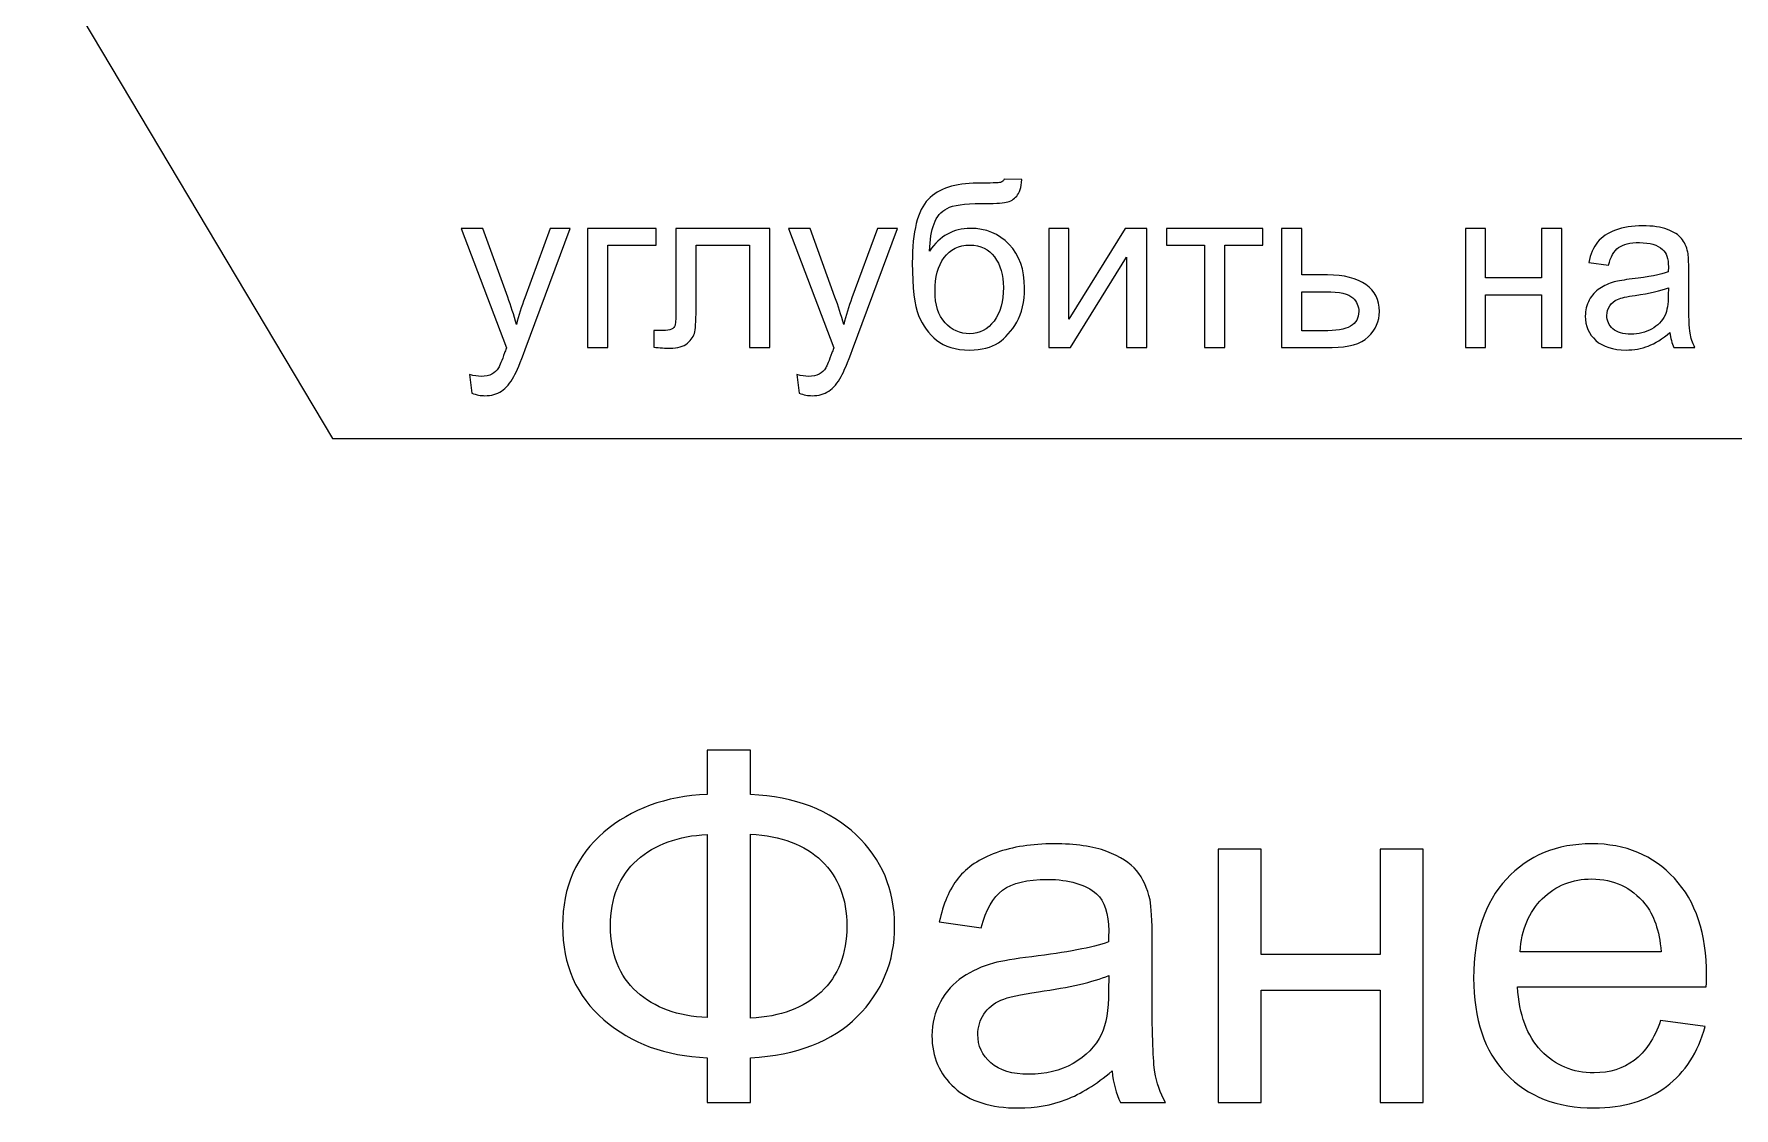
# Model space of a CAD drawing. Header units: centimetres. Extents: x -62 to 62, y -37 to 37.
# Drawn here: x 8.21 to 31.78, y -21.83 to -6.94 of the extents above; entities that cross this region are included whole.
import ezdxf

# ---------------------------------------------------------------- set-up
doc = ezdxf.new("R2010")
doc.units = ezdxf.units.CM
doc.header["$MEASUREMENT"] = 0
doc.layers.add('layer 1', color=7, linetype='Continuous')

msp = doc.modelspace()

# ---------------------------------------------------------------- linework, layer by layer
at = {"layer": 'layer 1', "color": 242, "lineweight": 20}
msp.add_open_spline([(8.21281, -5.60676), (8.21281, -5.60676), (12.35295, -12.55251), (12.35295, -12.55251), (12.35295, -12.55251), (12.35295, -12.55251), (59.23308, -12.55251), (59.23308, -12.55251)], degree=3, knots=[0, 0, 0, 0, 0.33333333, 0.33333333, 0.33333333, 0.33333333, 1, 1, 1, 1], dxfattribs=at)
at = {"layer": 'layer 1', "color": 242}
for points, knots in [([(21.66224, -8.95676), (21.66224, -8.95676), (21.91042, -8.95994), (21.91042, -8.95994), (21.91042, -8.95994), (21.89929, -9.07077), (21.87436, -9.1482), (21.83671, -9.19168), (21.83671, -9.19168), (21.79906, -9.23516), (21.7508, -9.26274), (21.69141, -9.27547), (21.69141, -9.27547), (21.63202, -9.28766), (21.51535, -9.29403), (21.34194, -9.29403), (21.34194, -9.29403), (21.1118, -9.29403), (20.95483, -9.3163), (20.87104, -9.36085), (20.87104, -9.36085), (20.78778, -9.40539), (20.72733, -9.47645), (20.69074, -9.57403), (20.69074, -9.57403), (20.65415, -9.67213), (20.634, -9.79781), (20.62975, -9.95213), (20.62975, -9.95213), (20.70028, -9.84713), (20.78248, -9.76864), (20.87687, -9.71615), (20.87687, -9.71615), (20.97074, -9.66365), (21.07733, -9.63766), (21.19505, -9.63766), (21.19505, -9.63766), (21.41141, -9.63766), (21.59065, -9.7119), (21.73277, -9.86039), (21.73277, -9.86039), (21.87436, -10.00887), (21.94542, -10.20985), (21.94542, -10.46387), (21.94542, -10.46387), (21.94542, -10.65636), (21.90989, -10.81439), (21.8383, -10.93742), (21.8383, -10.93742), (21.76671, -11.06045), (21.68187, -11.15591), (21.58376, -11.22325), (21.58376, -11.22325), (21.48619, -11.2906), (21.35255, -11.32401), (21.18392, -11.32401), (21.18392, -11.32401), (20.98771, -11.32401), (20.83551, -11.27946), (20.7268, -11.18984), (20.7268, -11.18984), (20.61809, -11.10022), (20.53483, -10.98568), (20.4765, -10.84621), (20.4765, -10.84621), (20.4187, -10.70674), (20.38953, -10.46334), (20.38953, -10.11705), (20.38953, -10.11705), (20.38953, -9.68168), (20.46324, -9.38842), (20.61013, -9.23729), (20.61013, -9.23729), (20.75703, -9.08615), (20.98346, -9.01085), (21.28891, -9.01085), (21.28891, -9.01085), (21.47929, -9.01085), (21.58694, -9.00767), (21.61293, -9.0013), (21.61293, -9.0013), (21.63838, -8.99494), (21.65482, -8.98009), (21.66224, -8.95676)], [0, 0, 0, 0, 0.04545455, 0.04545455, 0.04545455, 0.04545455, 0.09090909, 0.09090909, 0.09090909, 0.09090909, 0.13636364, 0.13636364, 0.13636364, 0.13636364, 0.18181818, 0.18181818, 0.18181818, 0.18181818, 0.22727273, 0.22727273, 0.22727273, 0.22727273, 0.27272727, 0.27272727, 0.27272727, 0.27272727, 0.31818182, 0.31818182, 0.31818182, 0.31818182, 0.36363636, 0.36363636, 0.36363636, 0.36363636, 0.40909091, 0.40909091, 0.40909091, 0.40909091, 0.45454545, 0.45454545, 0.45454545, 0.45454545, 0.5, 0.5, 0.5, 0.5, 0.54545455, 0.54545455, 0.54545455, 0.54545455, 0.59090909, 0.59090909, 0.59090909, 0.59090909, 0.63636364, 0.63636364, 0.63636364, 0.63636364, 0.68181818, 0.68181818, 0.68181818, 0.68181818, 0.72727273, 0.72727273, 0.72727273, 0.72727273, 0.77272727, 0.77272727, 0.77272727, 0.77272727, 0.81818182, 0.81818182, 0.81818182, 0.81818182, 0.86363636, 0.86363636, 0.86363636, 0.86363636, 0.90909091, 0.90909091, 0.90909091, 0.90909091, 1, 1, 1, 1]), ([(14.28261, -11.92378), (14.28261, -11.92378), (14.25079, -11.66499), (14.25079, -11.66499), (14.25079, -11.66499), (14.31231, -11.68143), (14.36534, -11.68992), (14.41094, -11.68992), (14.41094, -11.68992), (14.47352, -11.68992), (14.52337, -11.67931), (14.56049, -11.65863), (14.56049, -11.65863), (14.59814, -11.63795), (14.6289, -11.60878), (14.65276, -11.57166), (14.65276, -11.57166), (14.67026, -11.54355), (14.6989, -11.47408), (14.73814, -11.36272), (14.73814, -11.36272), (14.74344, -11.34734), (14.75139, -11.32454), (14.76306, -11.29431), (14.76306, -11.29431), (14.76306, -11.29431), (14.13625, -9.63766), (14.13625, -9.63766), (14.13625, -9.63766), (14.13625, -9.63766), (14.43534, -9.63766), (14.43534, -9.63766), (14.43534, -9.63766), (14.43534, -9.63766), (14.78003, -10.59114), (14.78003, -10.59114), (14.78003, -10.59114), (14.82511, -10.71152), (14.86488, -10.83879), (14.90041, -10.97242), (14.90041, -10.97242), (14.93276, -10.84674), (14.97094, -10.72265), (15.01548, -10.60068), (15.01548, -10.60068), (15.01548, -10.60068), (15.3676, -9.63766), (15.3676, -9.63766), (15.3676, -9.63766), (15.3676, -9.63766), (15.64707, -9.63766), (15.64707, -9.63766), (15.64707, -9.63766), (15.64707, -9.63766), (15.02291, -11.31765), (15.02291, -11.31765), (15.02291, -11.31765), (14.95556, -11.49848), (14.90306, -11.62257), (14.86541, -11.69098), (14.86541, -11.69098), (14.81556, -11.78272), (14.75829, -11.85007), (14.69412, -11.89302), (14.69412, -11.89302), (14.62943, -11.93597), (14.55253, -11.95719), (14.46344, -11.95719), (14.46344, -11.95719), (14.40935, -11.95719), (14.3489, -11.94605), (14.28261, -11.92378)], [0, 0, 0, 0, 0.05263158, 0.05263158, 0.05263158, 0.05263158, 0.10526316, 0.10526316, 0.10526316, 0.10526316, 0.15789474, 0.15789474, 0.15789474, 0.15789474, 0.21052632, 0.21052632, 0.21052632, 0.21052632, 0.26315789, 0.26315789, 0.26315789, 0.26315789, 0.31578947, 0.31578947, 0.31578947, 0.31578947, 0.36842105, 0.36842105, 0.36842105, 0.36842105, 0.42105263, 0.42105263, 0.42105263, 0.42105263, 0.47368421, 0.47368421, 0.47368421, 0.47368421, 0.52631579, 0.52631579, 0.52631579, 0.52631579, 0.57894737, 0.57894737, 0.57894737, 0.57894737, 0.63157895, 0.63157895, 0.63157895, 0.63157895, 0.68421053, 0.68421053, 0.68421053, 0.68421053, 0.73684211, 0.73684211, 0.73684211, 0.73684211, 0.78947368, 0.78947368, 0.78947368, 0.78947368, 0.84210526, 0.84210526, 0.84210526, 0.84210526, 0.89473684, 0.89473684, 0.89473684, 0.89473684, 1, 1, 1, 1]), ([(15.88624, -9.63766), (15.88624, -9.63766), (16.83759, -9.63766), (16.83759, -9.63766), (16.83759, -9.63766), (16.83759, -9.63766), (16.83759, -9.86993), (16.83759, -9.86993), (16.83759, -9.86993), (16.83759, -9.86993), (16.16624, -9.86993), (16.16624, -9.86993), (16.16624, -9.86993), (16.16624, -9.86993), (16.16624, -11.28901), (16.16624, -11.28901), (16.16624, -11.28901), (16.16624, -11.28901), (15.88624, -11.28901), (15.88624, -11.28901), (15.88624, -11.28901), (15.88624, -11.28901), (15.88624, -9.63766), (15.88624, -9.63766)], [0, 0, 0, 0, 0.14285714, 0.14285714, 0.14285714, 0.14285714, 0.28571429, 0.28571429, 0.28571429, 0.28571429, 0.42857143, 0.42857143, 0.42857143, 0.42857143, 0.57142857, 0.57142857, 0.57142857, 0.57142857, 0.71428571, 0.71428571, 0.71428571, 0.71428571, 1, 1, 1, 1]), ([(17.11335, -9.63766), (17.11335, -9.63766), (18.4147, -9.63766), (18.4147, -9.63766), (18.4147, -9.63766), (18.4147, -9.63766), (18.4147, -11.28742), (18.4147, -11.28742), (18.4147, -11.28742), (18.4147, -11.28742), (18.1347, -11.28742), (18.1347, -11.28742), (18.1347, -11.28742), (18.1347, -11.28742), (18.1347, -9.86993), (18.1347, -9.86993), (18.1347, -9.86993), (18.1347, -9.86993), (17.39334, -9.86993), (17.39334, -9.86993), (17.39334, -9.86993), (17.39334, -9.86993), (17.39334, -10.69136), (17.39334, -10.69136), (17.39334, -10.69136), (17.39334, -10.8828), (17.38698, -11.00901), (17.37478, -11.07053), (17.37478, -11.07053), (17.36206, -11.13151), (17.32812, -11.18454), (17.27243, -11.23015), (17.27243, -11.23015), (17.21622, -11.27575), (17.13562, -11.29856), (17.03009, -11.29856), (17.03009, -11.29856), (16.96486, -11.29856), (16.88956, -11.29431), (16.80471, -11.28636), (16.80471, -11.28636), (16.80471, -11.28636), (16.80471, -11.05356), (16.80471, -11.05356), (16.80471, -11.05356), (16.80471, -11.05356), (16.92721, -11.05356), (16.92721, -11.05356), (16.92721, -11.05356), (16.98501, -11.05356), (17.02638, -11.04772), (17.0513, -11.03553), (17.0513, -11.03553), (17.07622, -11.02386), (17.09266, -11.00477), (17.10115, -10.97879), (17.10115, -10.97879), (17.1091, -10.9528), (17.11335, -10.86848), (17.11335, -10.72583), (17.11335, -10.72583), (17.11335, -10.72583), (17.11335, -9.63766), (17.11335, -9.63766)], [0, 0, 0, 0, 0.05882353, 0.05882353, 0.05882353, 0.05882353, 0.11764706, 0.11764706, 0.11764706, 0.11764706, 0.17647059, 0.17647059, 0.17647059, 0.17647059, 0.23529412, 0.23529412, 0.23529412, 0.23529412, 0.29411765, 0.29411765, 0.29411765, 0.29411765, 0.35294118, 0.35294118, 0.35294118, 0.35294118, 0.41176471, 0.41176471, 0.41176471, 0.41176471, 0.47058824, 0.47058824, 0.47058824, 0.47058824, 0.52941176, 0.52941176, 0.52941176, 0.52941176, 0.58823529, 0.58823529, 0.58823529, 0.58823529, 0.64705882, 0.64705882, 0.64705882, 0.64705882, 0.70588235, 0.70588235, 0.70588235, 0.70588235, 0.76470588, 0.76470588, 0.76470588, 0.76470588, 0.82352941, 0.82352941, 0.82352941, 0.82352941, 0.88235294, 0.88235294, 0.88235294, 0.88235294, 1, 1, 1, 1]), ([(18.82037, -11.92378), (18.82037, -11.92378), (18.78855, -11.66499), (18.78855, -11.66499), (18.78855, -11.66499), (18.85007, -11.68143), (18.9031, -11.68992), (18.9487, -11.68992), (18.9487, -11.68992), (19.01128, -11.68992), (19.06113, -11.67931), (19.09825, -11.65863), (19.09825, -11.65863), (19.1359, -11.63795), (19.16666, -11.60878), (19.19052, -11.57166), (19.19052, -11.57166), (19.20802, -11.54355), (19.23666, -11.47408), (19.2759, -11.36272), (19.2759, -11.36272), (19.2812, -11.34734), (19.28915, -11.32454), (19.30082, -11.29431), (19.30082, -11.29431), (19.30082, -11.29431), (18.67401, -9.63766), (18.67401, -9.63766), (18.67401, -9.63766), (18.67401, -9.63766), (18.9731, -9.63766), (18.9731, -9.63766), (18.9731, -9.63766), (18.9731, -9.63766), (19.31779, -10.59114), (19.31779, -10.59114), (19.31779, -10.59114), (19.36287, -10.71152), (19.40264, -10.83879), (19.43817, -10.97242), (19.43817, -10.97242), (19.47052, -10.84674), (19.5087, -10.72265), (19.55324, -10.60068), (19.55324, -10.60068), (19.55324, -10.60068), (19.90536, -9.63766), (19.90536, -9.63766), (19.90536, -9.63766), (19.90536, -9.63766), (20.18483, -9.63766), (20.18483, -9.63766), (20.18483, -9.63766), (20.18483, -9.63766), (19.56067, -11.31765), (19.56067, -11.31765), (19.56067, -11.31765), (19.49332, -11.49848), (19.44082, -11.62257), (19.40317, -11.69098), (19.40317, -11.69098), (19.35332, -11.78272), (19.29605, -11.85007), (19.23188, -11.89302), (19.23188, -11.89302), (19.16719, -11.93597), (19.09029, -11.95719), (19.0012, -11.95719), (19.0012, -11.95719), (18.94711, -11.95719), (18.88666, -11.94605), (18.82037, -11.92378)], [0, 0, 0, 0, 0.05263158, 0.05263158, 0.05263158, 0.05263158, 0.10526316, 0.10526316, 0.10526316, 0.10526316, 0.15789474, 0.15789474, 0.15789474, 0.15789474, 0.21052632, 0.21052632, 0.21052632, 0.21052632, 0.26315789, 0.26315789, 0.26315789, 0.26315789, 0.31578947, 0.31578947, 0.31578947, 0.31578947, 0.36842105, 0.36842105, 0.36842105, 0.36842105, 0.42105263, 0.42105263, 0.42105263, 0.42105263, 0.47368421, 0.47368421, 0.47368421, 0.47368421, 0.52631579, 0.52631579, 0.52631579, 0.52631579, 0.57894737, 0.57894737, 0.57894737, 0.57894737, 0.63157895, 0.63157895, 0.63157895, 0.63157895, 0.68421053, 0.68421053, 0.68421053, 0.68421053, 0.73684211, 0.73684211, 0.73684211, 0.73684211, 0.78947368, 0.78947368, 0.78947368, 0.78947368, 0.84210526, 0.84210526, 0.84210526, 0.84210526, 0.89473684, 0.89473684, 0.89473684, 0.89473684, 1, 1, 1, 1]), ([(22.28217, -9.63766), (22.28217, -9.63766), (22.56217, -9.63766), (22.56217, -9.63766), (22.56217, -9.63766), (22.56217, -9.63766), (22.56217, -10.89712), (22.56217, -10.89712), (22.56217, -10.89712), (22.56217, -10.89712), (23.34011, -9.63766), (23.34011, -9.63766), (23.34011, -9.63766), (23.34011, -9.63766), (23.64079, -9.63766), (23.64079, -9.63766), (23.64079, -9.63766), (23.64079, -9.63766), (23.64079, -11.28901), (23.64079, -11.28901), (23.64079, -11.28901), (23.64079, -11.28901), (23.36079, -11.28901), (23.36079, -11.28901), (23.36079, -11.28901), (23.36079, -11.28901), (23.36079, -10.03751), (23.36079, -10.03751), (23.36079, -10.03751), (23.36079, -10.03751), (22.58391, -11.28901), (22.58391, -11.28901), (22.58391, -11.28901), (22.58391, -11.28901), (22.28217, -11.28901), (22.28217, -11.28901), (22.28217, -11.28901), (22.28217, -11.28901), (22.28217, -9.63766), (22.28217, -9.63766)], [0, 0, 0, 0, 0.09090909, 0.09090909, 0.09090909, 0.09090909, 0.18181818, 0.18181818, 0.18181818, 0.18181818, 0.27272727, 0.27272727, 0.27272727, 0.27272727, 0.36363636, 0.36363636, 0.36363636, 0.36363636, 0.45454545, 0.45454545, 0.45454545, 0.45454545, 0.54545455, 0.54545455, 0.54545455, 0.54545455, 0.63636364, 0.63636364, 0.63636364, 0.63636364, 0.72727273, 0.72727273, 0.72727273, 0.72727273, 0.81818182, 0.81818182, 0.81818182, 0.81818182, 1, 1, 1, 1]), ([(23.91337, -9.63766), (23.91337, -9.63766), (25.24972, -9.63766), (25.24972, -9.63766), (25.24972, -9.63766), (25.24972, -9.63766), (25.24972, -9.86993), (25.24972, -9.86993), (25.24972, -9.86993), (25.24972, -9.86993), (24.72154, -9.86993), (24.72154, -9.86993), (24.72154, -9.86993), (24.72154, -9.86993), (24.72154, -11.28901), (24.72154, -11.28901), (24.72154, -11.28901), (24.72154, -11.28901), (24.44154, -11.28901), (24.44154, -11.28901), (24.44154, -11.28901), (24.44154, -11.28901), (24.44154, -9.86993), (24.44154, -9.86993), (24.44154, -9.86993), (24.44154, -9.86993), (23.91337, -9.86993), (23.91337, -9.86993), (23.91337, -9.86993), (23.91337, -9.86993), (23.91337, -9.63766), (23.91337, -9.63766)], [0, 0, 0, 0, 0.11111111, 0.11111111, 0.11111111, 0.11111111, 0.22222222, 0.22222222, 0.22222222, 0.22222222, 0.33333333, 0.33333333, 0.33333333, 0.33333333, 0.44444444, 0.44444444, 0.44444444, 0.44444444, 0.55555556, 0.55555556, 0.55555556, 0.55555556, 0.66666667, 0.66666667, 0.66666667, 0.66666667, 0.77777778, 0.77777778, 0.77777778, 0.77777778, 1, 1, 1, 1]), ([(25.51062, -9.63766), (25.51062, -9.63766), (25.79062, -9.63766), (25.79062, -9.63766), (25.79062, -9.63766), (25.79062, -9.63766), (25.79062, -10.28356), (25.79062, -10.28356), (25.79062, -10.28356), (25.79062, -10.28356), (26.14486, -10.28356), (26.14486, -10.28356), (26.14486, -10.28356), (26.37607, -10.28356), (26.55372, -10.32811), (26.67887, -10.41773), (26.67887, -10.41773), (26.80349, -10.50735), (26.86607, -10.63091), (26.86607, -10.78841), (26.86607, -10.78841), (26.86607, -10.92629), (26.8141, -11.04401), (26.70963, -11.14212), (26.70963, -11.14212), (26.60569, -11.24022), (26.43918, -11.28901), (26.21009, -11.28901), (26.21009, -11.28901), (26.21009, -11.28901), (25.51062, -11.28901), (25.51062, -11.28901), (25.51062, -11.28901), (25.51062, -11.28901), (25.51062, -9.63766), (25.51062, -9.63766)], [0, 0, 0, 0, 0.1, 0.1, 0.1, 0.1, 0.2, 0.2, 0.2, 0.2, 0.3, 0.3, 0.3, 0.3, 0.4, 0.4, 0.4, 0.4, 0.5, 0.5, 0.5, 0.5, 0.6, 0.6, 0.6, 0.6, 0.7, 0.7, 0.7, 0.7, 0.8, 0.8, 0.8, 0.8, 1, 1, 1, 1]), ([(28.05871, -9.63766), (28.05871, -9.63766), (28.33871, -9.63766), (28.33871, -9.63766), (28.33871, -9.63766), (28.33871, -9.63766), (28.33871, -10.32493), (28.33871, -10.32493), (28.33871, -10.32493), (28.33871, -10.32493), (29.11506, -10.32493), (29.11506, -10.32493), (29.11506, -10.32493), (29.11506, -10.32493), (29.11506, -9.63766), (29.11506, -9.63766), (29.11506, -9.63766), (29.11506, -9.63766), (29.39506, -9.63766), (29.39506, -9.63766), (29.39506, -9.63766), (29.39506, -9.63766), (29.39506, -11.28901), (29.39506, -11.28901), (29.39506, -11.28901), (29.39506, -11.28901), (29.11506, -11.28901), (29.11506, -11.28901), (29.11506, -11.28901), (29.11506, -11.28901), (29.11506, -10.5572), (29.11506, -10.5572), (29.11506, -10.5572), (29.11506, -10.5572), (28.33871, -10.5572), (28.33871, -10.5572), (28.33871, -10.5572), (28.33871, -10.5572), (28.33871, -11.28901), (28.33871, -11.28901), (28.33871, -11.28901), (28.33871, -11.28901), (28.05871, -11.28901), (28.05871, -11.28901), (28.05871, -11.28901), (28.05871, -11.28901), (28.05871, -9.63766), (28.05871, -9.63766)], [0, 0, 0, 0, 0.07692308, 0.07692308, 0.07692308, 0.07692308, 0.15384615, 0.15384615, 0.15384615, 0.15384615, 0.23076923, 0.23076923, 0.23076923, 0.23076923, 0.30769231, 0.30769231, 0.30769231, 0.30769231, 0.38461538, 0.38461538, 0.38461538, 0.38461538, 0.46153846, 0.46153846, 0.46153846, 0.46153846, 0.53846154, 0.53846154, 0.53846154, 0.53846154, 0.61538462, 0.61538462, 0.61538462, 0.61538462, 0.69230769, 0.69230769, 0.69230769, 0.69230769, 0.76923077, 0.76923077, 0.76923077, 0.76923077, 0.84615385, 0.84615385, 0.84615385, 0.84615385, 1, 1, 1, 1]), ([(30.89421, -11.08219), (30.79028, -11.17075), (30.69005, -11.2328), (30.59407, -11.26939), (30.59407, -11.26939), (30.49808, -11.30598), (30.3952, -11.32401), (30.2849, -11.32401), (30.2849, -11.32401), (30.10354, -11.32401), (29.96407, -11.27999), (29.8665, -11.19144), (29.8665, -11.19144), (29.76892, -11.10341), (29.72013, -10.99045), (29.72013, -10.8531), (29.72013, -10.8531), (29.72013, -10.7725), (29.73869, -10.69879), (29.77529, -10.63197), (29.77529, -10.63197), (29.81241, -10.56515), (29.86066, -10.51212), (29.92006, -10.47182), (29.92006, -10.47182), (29.97998, -10.43152), (30.0468, -10.40076), (30.12157, -10.38008), (30.12157, -10.38008), (30.17672, -10.36576), (30.25998, -10.35197), (30.37081, -10.33819), (30.37081, -10.33819), (30.59672, -10.31167), (30.76376, -10.27932), (30.87035, -10.2422), (30.87035, -10.2422), (30.87141, -10.20402), (30.87194, -10.17963), (30.87194, -10.16955), (30.87194, -10.16955), (30.87194, -10.05607), (30.84543, -9.97599), (30.7924, -9.92933), (30.7924, -9.92933), (30.72081, -9.86622), (30.61422, -9.83493), (30.47316, -9.83493), (30.47316, -9.83493), (30.34111, -9.83493), (30.24354, -9.85827), (30.18096, -9.9044), (30.18096, -9.9044), (30.11786, -9.95054), (30.07172, -10.0322), (30.0415, -10.14993), (30.0415, -10.14993), (30.0415, -10.14993), (29.76786, -10.11175), (29.76786, -10.11175), (29.76786, -10.11175), (29.79279, -9.99455), (29.83362, -9.89963), (29.89089, -9.82751), (29.89089, -9.82751), (29.94816, -9.75539), (30.03089, -9.70024), (30.13907, -9.66099), (30.13907, -9.66099), (30.24672, -9.62228), (30.3724, -9.60266), (30.51452, -9.60266), (30.51452, -9.60266), (30.65558, -9.60266), (30.77066, -9.6191), (30.85922, -9.65251), (30.85922, -9.65251), (30.94724, -9.68592), (31.01247, -9.72728), (31.05383, -9.77766), (31.05383, -9.77766), (31.0952, -9.82804), (31.12436, -9.89167), (31.14133, -9.96857), (31.14133, -9.96857), (31.15035, -10.01629), (31.15512, -10.1022), (31.15512, -10.22576), (31.15512, -10.22576), (31.15512, -10.22576), (31.15512, -10.59697), (31.15512, -10.59697), (31.15512, -10.59697), (31.15512, -10.85629), (31.16096, -11.02015), (31.17262, -11.08962), (31.17262, -11.08962), (31.18376, -11.15909), (31.20709, -11.22537), (31.24103, -11.28901), (31.24103, -11.28901), (31.24103, -11.28901), (30.94831, -11.28901), (30.94831, -11.28901), (30.94831, -11.28901), (30.9202, -11.23015), (30.90217, -11.16121), (30.89421, -11.08219)], [0, 0, 0, 0, 0.03571429, 0.03571429, 0.03571429, 0.03571429, 0.07142857, 0.07142857, 0.07142857, 0.07142857, 0.10714286, 0.10714286, 0.10714286, 0.10714286, 0.14285714, 0.14285714, 0.14285714, 0.14285714, 0.17857143, 0.17857143, 0.17857143, 0.17857143, 0.21428571, 0.21428571, 0.21428571, 0.21428571, 0.25, 0.25, 0.25, 0.25, 0.28571429, 0.28571429, 0.28571429, 0.28571429, 0.32142857, 0.32142857, 0.32142857, 0.32142857, 0.35714286, 0.35714286, 0.35714286, 0.35714286, 0.39285714, 0.39285714, 0.39285714, 0.39285714, 0.42857143, 0.42857143, 0.42857143, 0.42857143, 0.46428571, 0.46428571, 0.46428571, 0.46428571, 0.5, 0.5, 0.5, 0.5, 0.53571429, 0.53571429, 0.53571429, 0.53571429, 0.57142857, 0.57142857, 0.57142857, 0.57142857, 0.60714286, 0.60714286, 0.60714286, 0.60714286, 0.64285714, 0.64285714, 0.64285714, 0.64285714, 0.67857143, 0.67857143, 0.67857143, 0.67857143, 0.71428571, 0.71428571, 0.71428571, 0.71428571, 0.75, 0.75, 0.75, 0.75, 0.78571429, 0.78571429, 0.78571429, 0.78571429, 0.82142857, 0.82142857, 0.82142857, 0.82142857, 0.85714286, 0.85714286, 0.85714286, 0.85714286, 0.89285714, 0.89285714, 0.89285714, 0.89285714, 0.92857143, 0.92857143, 0.92857143, 0.92857143, 1, 1, 1, 1]), ([(21.6527, -10.45591), (21.6527, -10.28462), (21.61187, -10.1441), (21.53073, -10.03432), (21.53073, -10.03432), (21.4496, -9.92455), (21.33505, -9.86993), (21.1871, -9.86993), (21.1871, -9.86993), (21.03278, -9.86993), (20.91399, -9.92773), (20.83021, -10.04387), (20.83021, -10.04387), (20.74642, -10.15947), (20.70453, -10.31379), (20.70453, -10.50735), (20.70453, -10.50735), (20.70453, -10.69826), (20.75066, -10.84462), (20.84346, -10.94591), (20.84346, -10.94591), (20.93574, -11.04719), (21.05028, -11.0981), (21.18551, -11.0981), (21.18551, -11.0981), (21.32444, -11.0981), (21.43687, -11.03924), (21.52331, -10.92204), (21.52331, -10.92204), (21.60975, -10.80485), (21.6527, -10.64947), (21.6527, -10.45591)], [0, 0, 0, 0, 0.11111111, 0.11111111, 0.11111111, 0.11111111, 0.22222222, 0.22222222, 0.22222222, 0.22222222, 0.33333333, 0.33333333, 0.33333333, 0.33333333, 0.44444444, 0.44444444, 0.44444444, 0.44444444, 0.55555556, 0.55555556, 0.55555556, 0.55555556, 0.66666667, 0.66666667, 0.66666667, 0.66666667, 0.77777778, 0.77777778, 0.77777778, 0.77777778, 1, 1, 1, 1]), ([(25.79062, -11.05992), (25.79062, -11.05992), (26.08547, -11.05992), (26.08547, -11.05992), (26.08547, -11.05992), (26.26312, -11.05992), (26.38986, -11.03818), (26.46569, -10.99469), (26.46569, -10.99469), (26.54152, -10.95121), (26.57971, -10.88333), (26.57971, -10.79106), (26.57971, -10.79106), (26.57971, -10.71947), (26.5516, -10.65583), (26.49539, -10.59962), (26.49539, -10.59962), (26.43918, -10.54394), (26.31509, -10.51584), (26.12259, -10.51584), (26.12259, -10.51584), (26.12259, -10.51584), (25.79062, -10.51584), (25.79062, -10.51584), (25.79062, -10.51584), (25.79062, -10.51584), (25.79062, -11.05992), (25.79062, -11.05992)], [0, 0, 0, 0, 0.125, 0.125, 0.125, 0.125, 0.25, 0.25, 0.25, 0.25, 0.375, 0.375, 0.375, 0.375, 0.5, 0.5, 0.5, 0.5, 0.625, 0.625, 0.625, 0.625, 0.75, 0.75, 0.75, 0.75, 1, 1, 1, 1]), ([(30.87194, -10.46174), (30.77013, -10.50311), (30.6174, -10.53811), (30.41376, -10.56674), (30.41376, -10.56674), (30.29816, -10.58318), (30.21649, -10.60174), (30.16877, -10.62242), (30.16877, -10.62242), (30.12104, -10.64311), (30.08445, -10.67333), (30.05846, -10.71258), (30.05846, -10.71258), (30.03248, -10.75235), (30.01922, -10.79636), (30.01922, -10.84515), (30.01922, -10.84515), (30.01922, -10.91886), (30.04733, -10.98091), (30.10407, -11.03022), (30.10407, -11.03022), (30.16081, -11.07954), (30.24354, -11.10447), (30.35225, -11.10447), (30.35225, -11.10447), (30.4599, -11.10447), (30.55588, -11.08113), (30.6402, -11.03394), (30.6402, -11.03394), (30.72399, -10.98727), (30.78603, -10.9231), (30.82528, -10.84197), (30.82528, -10.84197), (30.8555, -10.77886), (30.87035, -10.68606), (30.87035, -10.56356), (30.87035, -10.56356), (30.87035, -10.56356), (30.87194, -10.46174), (30.87194, -10.46174)], [0, 0, 0, 0, 0.09090909, 0.09090909, 0.09090909, 0.09090909, 0.18181818, 0.18181818, 0.18181818, 0.18181818, 0.27272727, 0.27272727, 0.27272727, 0.27272727, 0.36363636, 0.36363636, 0.36363636, 0.36363636, 0.45454545, 0.45454545, 0.45454545, 0.45454545, 0.54545455, 0.54545455, 0.54545455, 0.54545455, 0.63636364, 0.63636364, 0.63636364, 0.63636364, 0.72727273, 0.72727273, 0.72727273, 0.72727273, 0.81818182, 0.81818182, 0.81818182, 0.81818182, 1, 1, 1, 1])]:
    msp.add_open_spline(points, degree=3, knots=knots, dxfattribs=at)
at = {"layer": 'layer 1', "color": 250}
for points, knots in [([(17.5454, -17.48542), (17.5454, -17.48542), (17.5454, -16.86934), (17.5454, -16.86934), (17.5454, -16.86934), (17.5454, -16.86934), (18.14793, -16.86934), (18.14793, -16.86934), (18.14793, -16.86934), (18.14793, -16.86934), (18.14793, -17.48542), (18.14793, -17.48542), (18.14793, -17.48542), (18.76514, -17.51814), (19.25259, -17.70432), (19.60914, -18.04395), (19.60914, -18.04395), (19.96683, -18.38358), (20.14511, -18.80446), (20.14511, -19.3077), (20.14511, -19.3077), (20.14511, -19.80079), (19.97247, -20.2194), (19.62607, -20.56468), (19.62607, -20.56468), (19.27967, -20.90882), (18.78771, -21.09951), (18.14793, -21.13449), (18.14793, -21.13449), (18.14793, -21.13449), (18.14793, -21.75734), (18.14793, -21.75734), (18.14793, -21.75734), (18.14793, -21.75734), (17.5454, -21.75734), (17.5454, -21.75734), (17.5454, -21.75734), (17.5454, -21.75734), (17.5454, -21.13449), (17.5454, -21.13449), (17.5454, -21.13449), (16.9722, -21.11193), (16.49491, -20.93703), (16.11352, -20.60868), (16.11352, -20.60868), (15.73214, -20.28146), (15.54145, -19.84705), (15.54145, -19.3077), (15.54145, -19.3077), (15.54145, -18.76722), (15.73214, -18.33394), (16.1124, -18.00897), (16.1124, -18.00897), (16.49265, -17.68401), (16.96994, -17.51024), (17.5454, -17.48542)], [0, 0, 0, 0, 0.06666667, 0.06666667, 0.06666667, 0.06666667, 0.13333333, 0.13333333, 0.13333333, 0.13333333, 0.2, 0.2, 0.2, 0.2, 0.26666667, 0.26666667, 0.26666667, 0.26666667, 0.33333333, 0.33333333, 0.33333333, 0.33333333, 0.4, 0.4, 0.4, 0.4, 0.46666667, 0.46666667, 0.46666667, 0.46666667, 0.53333333, 0.53333333, 0.53333333, 0.53333333, 0.6, 0.6, 0.6, 0.6, 0.66666667, 0.66666667, 0.66666667, 0.66666667, 0.73333333, 0.73333333, 0.73333333, 0.73333333, 0.8, 0.8, 0.8, 0.8, 0.86666667, 0.86666667, 0.86666667, 0.86666667, 1, 1, 1, 1]), ([(17.5454, -18.04057), (17.14596, -18.05862), (16.82326, -18.17597), (16.57615, -18.39487), (16.57615, -18.39487), (16.32904, -18.61377), (16.20492, -18.91842), (16.20492, -19.30996), (16.20492, -19.30996), (16.20492, -19.69698), (16.32678, -20.0005), (16.57051, -20.22166), (16.57051, -20.22166), (16.81423, -20.44282), (17.13919, -20.56129), (17.5454, -20.57935), (17.5454, -20.57935), (17.5454, -20.57935), (17.5454, -18.04057), (17.5454, -18.04057)], [0, 0, 0, 0, 0.16666667, 0.16666667, 0.16666667, 0.16666667, 0.33333333, 0.33333333, 0.33333333, 0.33333333, 0.5, 0.5, 0.5, 0.5, 0.66666667, 0.66666667, 0.66666667, 0.66666667, 1, 1, 1, 1]), ([(18.14793, -18.0338), (18.14793, -18.0338), (18.14793, -20.58612), (18.14793, -20.58612), (18.14793, -20.58612), (18.56204, -20.56581), (18.887, -20.44507), (19.12508, -20.22392), (19.12508, -20.22392), (19.36316, -20.00276), (19.48164, -19.69811), (19.48164, -19.30996), (19.48164, -19.30996), (19.48164, -18.92857), (19.36542, -18.62731), (19.13185, -18.40389), (19.13185, -18.40389), (18.89828, -18.18161), (18.57106, -18.05862), (18.14793, -18.0338)], [0, 0, 0, 0, 0.16666667, 0.16666667, 0.16666667, 0.16666667, 0.33333333, 0.33333333, 0.33333333, 0.33333333, 0.5, 0.5, 0.5, 0.5, 0.66666667, 0.66666667, 0.66666667, 0.66666667, 1, 1, 1, 1]), ([(23.16005, -21.31728), (22.9389, -21.50572), (22.72564, -21.63774), (22.52141, -21.71559), (22.52141, -21.71559), (22.31718, -21.79345), (22.09828, -21.83181), (21.86358, -21.83181), (21.86358, -21.83181), (21.47769, -21.83181), (21.18093, -21.73816), (20.97332, -21.54972), (20.97332, -21.54972), (20.7657, -21.36242), (20.66189, -21.12208), (20.66189, -20.82984), (20.66189, -20.82984), (20.66189, -20.65833), (20.70139, -20.50149), (20.77924, -20.35932), (20.77924, -20.35932), (20.85823, -20.21715), (20.9609, -20.10431), (21.08728, -20.01856), (21.08728, -20.01856), (21.21478, -19.9328), (21.35695, -19.86736), (21.51605, -19.82335), (21.51605, -19.82335), (21.6334, -19.79289), (21.81055, -19.76355), (22.04637, -19.73421), (22.04637, -19.73421), (22.52705, -19.6778), (22.88248, -19.60897), (23.10928, -19.52998), (23.10928, -19.52998), (23.11153, -19.44874), (23.11266, -19.39684), (23.11266, -19.3754), (23.11266, -19.3754), (23.11266, -19.13393), (23.05624, -18.96355), (22.94341, -18.86426), (22.94341, -18.86426), (22.79108, -18.72999), (22.56429, -18.66341), (22.26415, -18.66341), (22.26415, -18.66341), (21.98319, -18.66341), (21.77557, -18.71306), (21.64243, -18.81123), (21.64243, -18.81123), (21.50815, -18.90939), (21.40999, -19.08316), (21.34567, -19.33365), (21.34567, -19.33365), (21.34567, -19.33365), (20.76344, -19.25241), (20.76344, -19.25241), (20.76344, -19.25241), (20.81648, -19.00305), (20.90336, -18.80107), (21.02522, -18.64762), (21.02522, -18.64762), (21.14708, -18.49416), (21.3231, -18.37681), (21.55329, -18.29332), (21.55329, -18.29332), (21.78234, -18.21095), (22.04976, -18.1692), (22.35216, -18.1692), (22.35216, -18.1692), (22.6523, -18.1692), (22.89715, -18.20418), (23.08558, -18.27526), (23.08558, -18.27526), (23.27289, -18.34635), (23.41167, -18.43436), (23.49968, -18.54155), (23.49968, -18.54155), (23.5877, -18.64874), (23.64975, -18.78415), (23.68586, -18.94776), (23.68586, -18.94776), (23.70504, -19.04931), (23.7152, -19.2321), (23.7152, -19.495), (23.7152, -19.495), (23.7152, -19.495), (23.7152, -20.28485), (23.7152, -20.28485), (23.7152, -20.28485), (23.7152, -20.83661), (23.72761, -21.18527), (23.75243, -21.33308), (23.75243, -21.33308), (23.77613, -21.4809), (23.82578, -21.62194), (23.89799, -21.75734), (23.89799, -21.75734), (23.89799, -21.75734), (23.27514, -21.75734), (23.27514, -21.75734), (23.27514, -21.75734), (23.21534, -21.63209), (23.17698, -21.48541), (23.16005, -21.31728)], [0, 0, 0, 0, 0.03571429, 0.03571429, 0.03571429, 0.03571429, 0.07142857, 0.07142857, 0.07142857, 0.07142857, 0.10714286, 0.10714286, 0.10714286, 0.10714286, 0.14285714, 0.14285714, 0.14285714, 0.14285714, 0.17857143, 0.17857143, 0.17857143, 0.17857143, 0.21428571, 0.21428571, 0.21428571, 0.21428571, 0.25, 0.25, 0.25, 0.25, 0.28571429, 0.28571429, 0.28571429, 0.28571429, 0.32142857, 0.32142857, 0.32142857, 0.32142857, 0.35714286, 0.35714286, 0.35714286, 0.35714286, 0.39285714, 0.39285714, 0.39285714, 0.39285714, 0.42857143, 0.42857143, 0.42857143, 0.42857143, 0.46428571, 0.46428571, 0.46428571, 0.46428571, 0.5, 0.5, 0.5, 0.5, 0.53571429, 0.53571429, 0.53571429, 0.53571429, 0.57142857, 0.57142857, 0.57142857, 0.57142857, 0.60714286, 0.60714286, 0.60714286, 0.60714286, 0.64285714, 0.64285714, 0.64285714, 0.64285714, 0.67857143, 0.67857143, 0.67857143, 0.67857143, 0.71428571, 0.71428571, 0.71428571, 0.71428571, 0.75, 0.75, 0.75, 0.75, 0.78571429, 0.78571429, 0.78571429, 0.78571429, 0.82142857, 0.82142857, 0.82142857, 0.82142857, 0.85714286, 0.85714286, 0.85714286, 0.85714286, 0.89285714, 0.89285714, 0.89285714, 0.89285714, 0.92857143, 0.92857143, 0.92857143, 0.92857143, 1, 1, 1, 1]), ([(24.63029, -18.24367), (24.63029, -18.24367), (25.22605, -18.24367), (25.22605, -18.24367), (25.22605, -18.24367), (25.22605, -18.24367), (25.22605, -19.70601), (25.22605, -19.70601), (25.22605, -19.70601), (25.22605, -19.70601), (26.87795, -19.70601), (26.87795, -19.70601), (26.87795, -19.70601), (26.87795, -19.70601), (26.87795, -18.24367), (26.87795, -18.24367), (26.87795, -18.24367), (26.87795, -18.24367), (27.47372, -18.24367), (27.47372, -18.24367), (27.47372, -18.24367), (27.47372, -18.24367), (27.47372, -21.75734), (27.47372, -21.75734), (27.47372, -21.75734), (27.47372, -21.75734), (26.87795, -21.75734), (26.87795, -21.75734), (26.87795, -21.75734), (26.87795, -21.75734), (26.87795, -20.20022), (26.87795, -20.20022), (26.87795, -20.20022), (26.87795, -20.20022), (25.22605, -20.20022), (25.22605, -20.20022), (25.22605, -20.20022), (25.22605, -20.20022), (25.22605, -21.75734), (25.22605, -21.75734), (25.22605, -21.75734), (25.22605, -21.75734), (24.63029, -21.75734), (24.63029, -21.75734), (24.63029, -21.75734), (24.63029, -21.75734), (24.63029, -18.24367), (24.63029, -18.24367)], [0, 0, 0, 0, 0.07692308, 0.07692308, 0.07692308, 0.07692308, 0.15384615, 0.15384615, 0.15384615, 0.15384615, 0.23076923, 0.23076923, 0.23076923, 0.23076923, 0.30769231, 0.30769231, 0.30769231, 0.30769231, 0.38461538, 0.38461538, 0.38461538, 0.38461538, 0.46153846, 0.46153846, 0.46153846, 0.46153846, 0.53846154, 0.53846154, 0.53846154, 0.53846154, 0.61538462, 0.61538462, 0.61538462, 0.61538462, 0.69230769, 0.69230769, 0.69230769, 0.69230769, 0.76923077, 0.76923077, 0.76923077, 0.76923077, 0.84615385, 0.84615385, 0.84615385, 0.84615385, 1, 1, 1, 1]), ([(30.7651, -20.61997), (30.7651, -20.61997), (31.38118, -20.70121), (31.38118, -20.70121), (31.38118, -20.70121), (31.28527, -21.05889), (31.10586, -21.3376), (30.84409, -21.53506), (30.84409, -21.53506), (30.58231, -21.73252), (30.24832, -21.83181), (29.84099, -21.83181), (29.84099, -21.83181), (29.32872, -21.83181), (28.92251, -21.67384), (28.62237, -21.35791), (28.62237, -21.35791), (28.32223, -21.0431), (28.17216, -20.59966), (28.17216, -20.02984), (28.17216, -20.02984), (28.17216, -19.44084), (28.32336, -18.98274), (28.62689, -18.65777), (28.62689, -18.65777), (28.93041, -18.33168), (29.3242, -18.1692), (29.80827, -18.1692), (29.80827, -18.1692), (30.27653, -18.1692), (30.65904, -18.32829), (30.95579, -18.64762), (30.95579, -18.64762), (31.25255, -18.96694), (31.40149, -19.41602), (31.40149, -19.99486), (31.40149, -19.99486), (31.40149, -20.02984), (31.40036, -20.08287), (31.39811, -20.15283), (31.39811, -20.15283), (31.39811, -20.15283), (28.78147, -20.15283), (28.78147, -20.15283), (28.78147, -20.15283), (28.80404, -20.5376), (28.91236, -20.83322), (29.10869, -21.03745), (29.10869, -21.03745), (29.30389, -21.24169), (29.54875, -21.34437), (29.84099, -21.34437), (29.84099, -21.34437), (30.05876, -21.34437), (30.24494, -21.28682), (30.39839, -21.17173), (30.39839, -21.17173), (30.55297, -21.05664), (30.67484, -20.87272), (30.7651, -20.61997)], [0, 0, 0, 0, 0.0625, 0.0625, 0.0625, 0.0625, 0.125, 0.125, 0.125, 0.125, 0.1875, 0.1875, 0.1875, 0.1875, 0.25, 0.25, 0.25, 0.25, 0.3125, 0.3125, 0.3125, 0.3125, 0.375, 0.375, 0.375, 0.375, 0.4375, 0.4375, 0.4375, 0.4375, 0.5, 0.5, 0.5, 0.5, 0.5625, 0.5625, 0.5625, 0.5625, 0.625, 0.625, 0.625, 0.625, 0.6875, 0.6875, 0.6875, 0.6875, 0.75, 0.75, 0.75, 0.75, 0.8125, 0.8125, 0.8125, 0.8125, 0.875, 0.875, 0.875, 0.875, 1, 1, 1, 1]), ([(28.81532, -19.66539), (28.81532, -19.66539), (30.77187, -19.66539), (30.77187, -19.66539), (30.77187, -19.66539), (30.74592, -19.36976), (30.67032, -19.1486), (30.54733, -19.00079), (30.54733, -19.00079), (30.3589, -18.77173), (30.11292, -18.65664), (29.81165, -18.65664), (29.81165, -18.65664), (29.53859, -18.65664), (29.30954, -18.74804), (29.12336, -18.93083), (29.12336, -18.93083), (28.93831, -19.11362), (28.83563, -19.35847), (28.81532, -19.66539)], [0, 0, 0, 0, 0.16666667, 0.16666667, 0.16666667, 0.16666667, 0.33333333, 0.33333333, 0.33333333, 0.33333333, 0.5, 0.5, 0.5, 0.5, 0.66666667, 0.66666667, 0.66666667, 0.66666667, 1, 1, 1, 1]), ([(23.11266, -19.99712), (22.89602, -20.08513), (22.57106, -20.1596), (22.13777, -20.22053), (22.13777, -20.22053), (21.89179, -20.25551), (21.71803, -20.295), (21.61647, -20.33901), (21.61647, -20.33901), (21.51492, -20.38301), (21.43707, -20.44733), (21.38178, -20.53083), (21.38178, -20.53083), (21.32649, -20.61545), (21.29828, -20.70911), (21.29828, -20.81291), (21.29828, -20.81291), (21.29828, -20.96975), (21.35808, -21.10177), (21.47882, -21.20671), (21.47882, -21.20671), (21.59955, -21.31164), (21.77557, -21.36468), (22.00688, -21.36468), (22.00688, -21.36468), (22.23594, -21.36468), (22.44017, -21.31503), (22.61957, -21.21461), (22.61957, -21.21461), (22.79785, -21.11531), (22.92987, -20.97878), (23.01337, -20.80614), (23.01337, -20.80614), (23.07768, -20.67187), (23.10928, -20.47441), (23.10928, -20.21376), (23.10928, -20.21376), (23.10928, -20.21376), (23.11266, -19.99712), (23.11266, -19.99712)], [0, 0, 0, 0, 0.09090909, 0.09090909, 0.09090909, 0.09090909, 0.18181818, 0.18181818, 0.18181818, 0.18181818, 0.27272727, 0.27272727, 0.27272727, 0.27272727, 0.36363636, 0.36363636, 0.36363636, 0.36363636, 0.45454545, 0.45454545, 0.45454545, 0.45454545, 0.54545455, 0.54545455, 0.54545455, 0.54545455, 0.63636364, 0.63636364, 0.63636364, 0.63636364, 0.72727273, 0.72727273, 0.72727273, 0.72727273, 0.81818182, 0.81818182, 0.81818182, 0.81818182, 1, 1, 1, 1])]:
    msp.add_open_spline(points, degree=3, knots=knots, dxfattribs=at)

doc.saveas('drawing.dxf')
